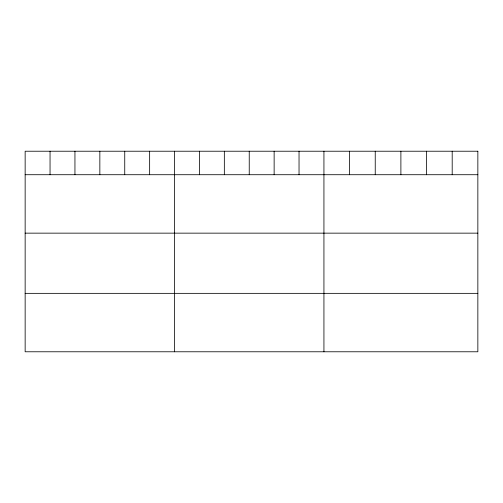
<?xml version="1.0" encoding="UTF-8"?>
<svg xmlns="http://www.w3.org/2000/svg" width="503" height="503" viewBox="0 0 503 503"><rect width="100%" height="100%" fill="white"/><g stroke="black" fill="none" stroke-linecap="round" stroke-linejoin="round"><path stroke-width="0.75" d="M25.15 174.717L477.85 174.717M25.15 233.147L477.85 233.147M25.15 293.35L477.85 293.35M452.197 151.221L452.197 174.717M426.544 151.221L426.544 174.717M400.891 151.221L400.891 174.717M375.238 151.221L375.238 174.717M349.585 151.221L349.585 174.717M323.932 151.221L323.932 351.779M299.034 151.221L299.034 174.717M274.135 151.221L274.135 174.717M249.237 151.221L249.237 174.717M224.338 151.221L224.338 174.717M199.44 151.221L199.44 174.717M174.541 151.221L174.541 351.779M149.643 151.221L149.643 174.717M124.744 151.221L124.744 174.717M99.846 151.221L99.846 174.717M74.947 151.221L74.947 174.717M50.048 151.221L50.048 174.717M477.85 151.221L25.15 151.221L25.15 351.779L477.85 351.779L477.85 151.221"/></g></svg>
